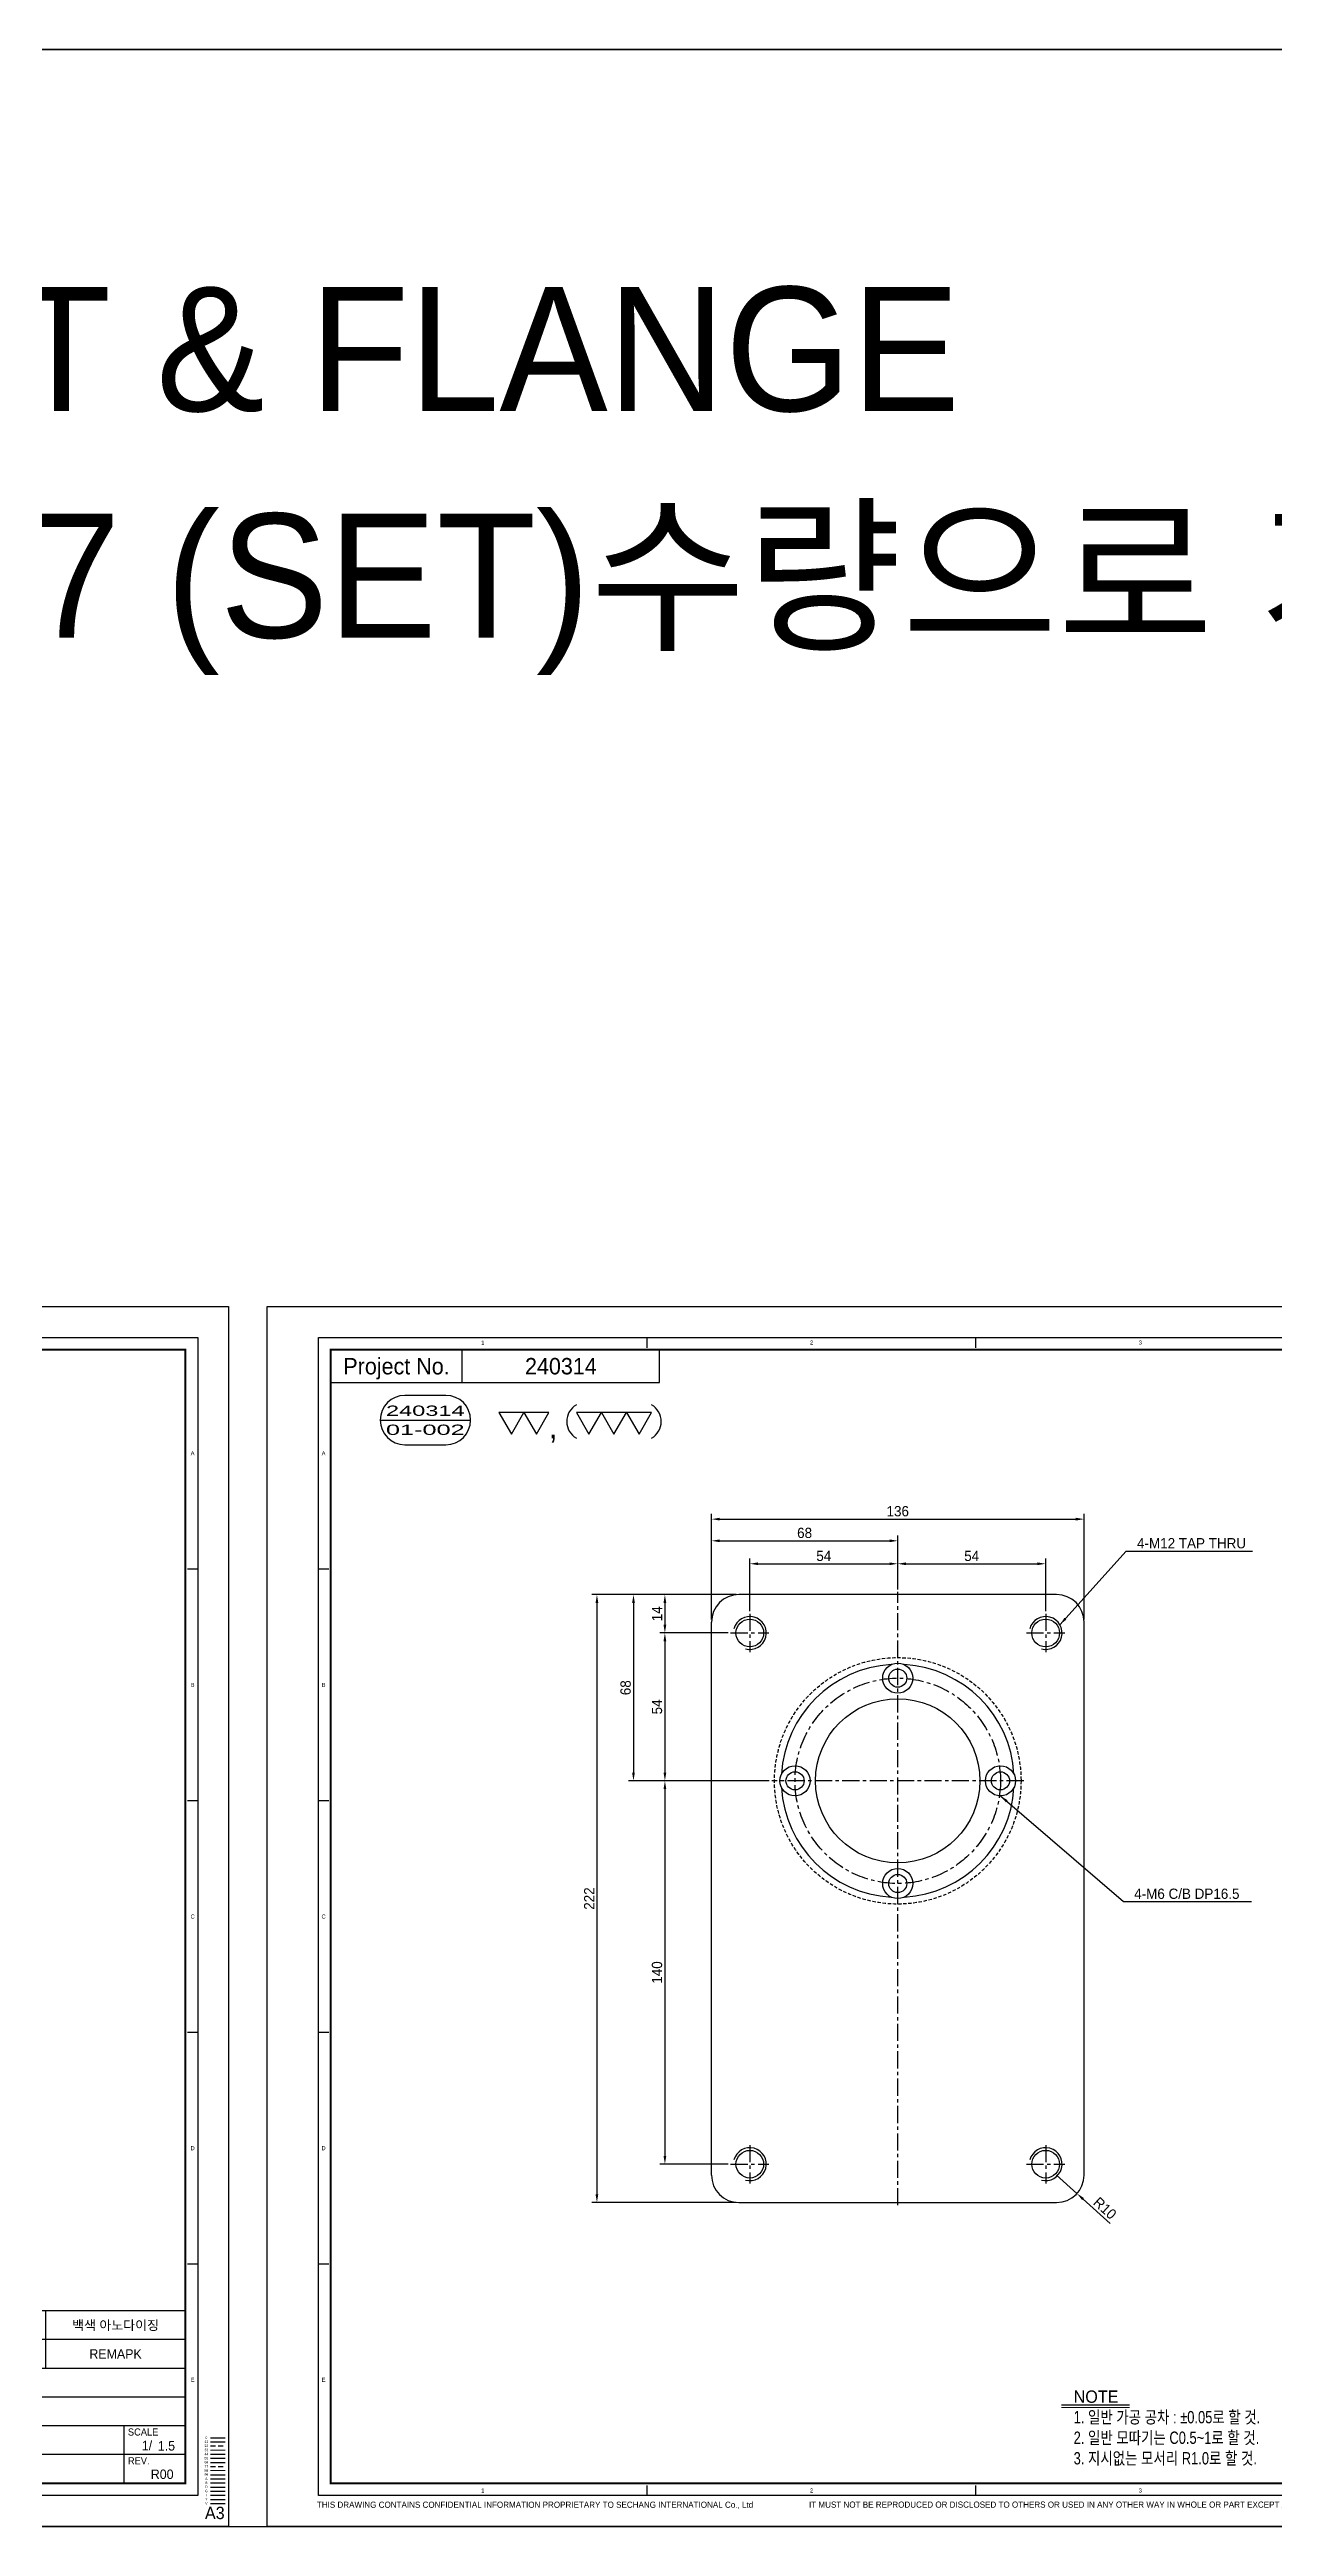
# Model space of a CAD drawing. Header units: inches. Extents: x 0 to 77285, y -118 to 40065.
# Drawn here: x 71910 to 72357, y -118 to 786 of the extents above; entities that cross this region are included whole.
import ezdxf
from ezdxf.enums import TextEntityAlignment as Align

# ---------------------------------------------------------------- set-up
doc = ezdxf.new("R2010")
doc.units = ezdxf.units.IN
doc.header["$LTSCALE"] = 5
doc.header["$MEASUREMENT"] = 0
for name, pattern in [('CENTER', [2, 1.25, -0.25, 0.25, -0.25]), ('HIDDEN', [0.375, 0.25, -0.125]), ('PHANTOM', [2.5, 1.25, -0.25, 0.25, -0.25, 0.25, -0.25])]:
    doc.linetypes.add(name, pattern=pattern)
for name, color, linetype in [('11', 1, 'CENTER'), ('22', 2, 'HIDDEN'), ('44', 4, 'Continuous'), ('55', 5, 'Continuous'), ('66', 6, 'PHANTOM'), ('77', 40, 'HIDDEN'), ('99', 181, 'Continuous'), ('A', 8, 'Continuous'), ('B', 123, 'Continuous'), ('D', 3, 'Continuous'), ('G', 231, 'Continuous'), ('T', 3, 'Continuous'), ('VV', 1, 'Continuous'), ('Y', 60, 'Continuous')]:
    doc.layers.add(name, color=color, linetype=linetype)
doc.layers.add('33', color=3, linetype='PHANTOM', lineweight=9)
doc.layers.add('88', color=35, linetype='Continuous', lineweight=5)
doc.styles.add('SCI', font='')
doc.styles.get('SCI').set_extended_font_data('Gulim')
doc.dimstyles.new('SCH', dxfattribs={"dimtxt": 2.5, "dimasz": 2, "dimexe": 1.25, "dimexo": 0.625, "dimtad": 1, "dimdec": 8, "dimtxsty": 'SCI', "dimcen": 2.5, "dimclrd": 4, "dimclre": 4, "dimclrt": 7, "dimadec": 8, "dimazin": 2, "dimtfac": 1, "dimtdec": 8, "dimtmove": 0, "dimatfit": 3, "dimfxl": 1, "dimarcsym": 0})

# ---------------------------------------------------------------- blocks, each defined once
blk = doc.blocks.new('J2')
for p, q in [((0, 2.25), (-2.6, 2.25)), ((-2.6, 2.25), (-1.3, 0)), ((-1.3, 0), (0, 2.25)), ((2.6, 2.25), (0, 2.25)), ((0, 2.25), (1.3, 0)), ((1.3, 0), (2.6, 2.25))]:
    blk.add_line(p, q)
blk = doc.blocks.new('J3')
for p, q in [((-3.9, 2.25), (-2.6, 0)), ((-1.3, 2.25), (-3.9, 2.25)), ((-2.6, 0), (-1.3, 2.25)), ((-1.3, 2.25), (0, 0)), ((1.3, 2.25), (-1.3, 2.25)), ((0, 0), (1.3, 2.25)), ((1.3, 2.25), (2.6, 0)), ((3.9, 2.25), (1.3, 2.25)), ((2.6, 0), (3.9, 2.25))]:
    blk.add_line(p, q)
blk = doc.blocks.new('A$C645fd8c3')
at = {"linetype": 'Continuous'}
h = blk.add_hatch(dxfattribs=at)
h.set_pattern_fill('ANSI31', color=5, scale=0.563055, style=0)
h.set_pattern_definition([(45, (-482.600826, -378.99261), (-0.04976753, 0.04976753), [])])
h.paths.add_polyline_path([(259.73, -279.27), (259.73, -276.17), (258.74, -276.17), (256.35, -278.56), (253.96, -276.17), (252.97, -276.17), (252.97, -279.27)])
h.paths.add_polyline_path([(252.97, -279.83), (252.97, -282.93), (259.73, -282.93), (259.73, -279.83)])
at = {"color": 2}
for p, q in [((12.5, -289.5), (12.5, -7.5)), ((12.5, -7.5), (412.5, -7.5)), ((92.5, -10), (92.5, -7.5)), ((172.5, -10), (172.5, -7.5)), ((252.5, -10), (252.5, -7.5)), ((332.5, -10), (332.5, -7.5)), ((412.5, -7.5), (412.5, -289.5)), ((15, -63.9), (12.5, -63.9)), ((412.5, -63.9), (410, -63.9)), ((15, -120.3), (12.5, -120.3)), ((412.5, -120.3), (410, -120.3)), ((15, -176.7), (12.5, -176.7)), ((412.5, -176.7), (410, -176.7)), ((15, -233.1), (12.5, -233.1)), ((412.5, -233.1), (410, -233.1)), ((92.5, -289.5), (92.5, -287)), ((172.5, -289.5), (172.5, -287)), ((252.5, -289.5), (252.5, -287)), ((332.5, -289.5), (332.5, -287)), ((412.5, -289.5), (12.5, -289.5))]:
    blk.add_line(p, q, dxfattribs=at)
at = {"color": 40}
for p, q in [((47.5, -18.5), (47.5, -10.5)), ((95.5, -18.5), (95.5, -10.5))]:
    blk.add_line(p, q, dxfattribs=at)
at = {"color": 7, "linetype": 'Continuous'}
blk.add_line((27.52, -27.62), (49.52, -27.62), dxfattribs=at)
for p, q in [((409.5, -244.5), (249.5, -244.5)), ((249.5, -244.5), (249.5, -251.5)), ((249.5, -286.5), (249.5, -251.5)), ((409.5, -251.5), (249.5, -251.5)), ((409.5, -258.5), (249.5, -258.5)), ((316.5, -258.5), (316.5, -286.5)), ((316.5, -261.5), (274.5, -261.5)), ((316.5, -267), (274.5, -267)), ((415.59, -275.4), (419.2, -275.4))]:
    blk.add_line(p, q)
at = {"color": 3}
for p, q in [((263.5, -251.5), (263.5, -244.5)), ((304.5, -251.5), (304.5, -244.5)), ((345.5, -251.5), (345.5, -244.5)), ((355.5, -251.5), (355.5, -244.5)), ((375.5, -251.5), (375.5, -244.5)), ((263.5, -258.5), (263.5, -251.5)), ((304.5, -258.5), (304.5, -251.5)), ((345.5, -258.5), (345.5, -251.5)), ((355.5, -258.5), (355.5, -251.5)), ((375.5, -258.5), (375.5, -251.5)), ((274.5, -258.5), (274.5, -272.5)), ((288.5, -258.5), (288.5, -272.5)), ((302.5, -258.5), (302.5, -272.5)), ((333.5, -258.5), (333.5, -286.5)), ((274.5, -265.5), (249.5, -265.5)), ((409.58, -265.5), (316.5, -265.5)), ((409.5, -272.5), (249.5, -272.5)), ((409.58, -279.5), (316.5, -279.5))]:
    blk.add_line(p, q, dxfattribs=at)
at = {"color": 5, "linetype": 'Continuous'}
for p, q in [((252.97, -276.17), (252.97, -279.27)), ((253.96, -276.17), (252.97, -276.17)), ((253.96, -276.17), (256.35, -278.56)), ((258.74, -276.17), (256.35, -278.56)), ((259.73, -276.17), (258.74, -276.17)), ((259.73, -279.27), (259.73, -276.17)), ((259.73, -279.27), (252.97, -279.27)), ((252.97, -279.83), (252.97, -282.93)), ((259.73, -279.83), (252.97, -279.83)), ((252.97, -282.93), (259.73, -282.93)), ((259.73, -282.93), (259.73, -279.83))]:
    blk.add_line(p, q, dxfattribs=at)
at = {"color": 40, "const_width": 0.5}
blk.add_lwpolyline([(15.5, -286.5), (15.5, -10.5), (409.5, -10.5), (409.5, -286.5)], close=True, dxfattribs=at)
at = {"color": 40}
blk.add_lwpolyline([(15.5, -18.5), (95.5, -18.5)], dxfattribs=at)
blk.add_lwpolyline([(33.52, -21.62, 1), (33.52, -33.62), (43.52, -33.62, 1), (43.52, -21.62)], format="xyb", close=True)
at = {"const_width": 0.257}
blk.add_lwpolyline([(193.31, -268.04), (209.91, -268.04)], dxfattribs=at)
at = {"color": 3}
blk.add_lwpolyline([(193.31, -267.35), (209.91, -267.35)], dxfattribs=at)
for centre, start, end in [((77.61, -27.99), 120, 240), ((91.22, -27.99), 300, 60)]:
    blk.add_arc(centre, 4.69, start, end)
at = {"layer": '11'}
blk.add_line((415.59, -276.4), (419.2, -276.4), dxfattribs=at)
at = {"layer": '22'}
blk.add_line((415.59, -277.4), (419.2, -277.4), dxfattribs=at)
at = {"layer": '33'}
blk.add_line((415.59, -278.4), (419.2, -278.4), dxfattribs=at)
at = {"layer": '44'}
blk.add_line((415.59, -279.4), (419.2, -279.4), dxfattribs=at)
at = {"layer": '55'}
blk.add_line((415.59, -280.4), (419.2, -280.4), dxfattribs=at)
at = {"layer": '66'}
blk.add_line((415.59, -281.4), (419.2, -281.4), dxfattribs=at)
at = {"layer": '77'}
blk.add_line((415.59, -282.4), (419.2, -282.4), dxfattribs=at)
at = {"layer": '88'}
blk.add_line((415.59, -283.4), (419.2, -283.4), dxfattribs=at)
at = {"layer": '99'}
blk.add_line((415.59, -284.4), (419.2, -284.4), dxfattribs=at)
at = {"layer": 'A'}
blk.add_line((415.59, -285.4), (419.2, -285.4), dxfattribs=at)
at = {"layer": 'B'}
blk.add_line((415.59, -286.4), (419.2, -286.4), dxfattribs=at)
at = {"layer": 'D'}
blk.add_line((415.59, -287.4), (419.2, -287.4), dxfattribs=at)
at = {"layer": 'Defpoints', "color": 1}
blk.add_lwpolyline([(0, -297), (0, 0), (420, 0), (420, -297)], close=True, dxfattribs=at)
at = {"layer": 'G'}
blk.add_line((415.59, -288.4), (419.2, -288.4), dxfattribs=at)
at = {"layer": 'T'}
for p, q in [((394.5, -272.5), (394.5, -286.5)), ((415.59, -289.4), (419.2, -289.4))]:
    blk.add_line(p, q, dxfattribs=at)
at = {"layer": 'VV'}
blk.add_line((415.59, -291.4), (419.2, -291.4), dxfattribs=at)
at = {"layer": 'Y'}
blk.add_line((415.59, -290.4), (419.2, -290.4), dxfattribs=at)
at = {"xscale": 2.34375, "yscale": 2.34375, "zscale": 2.34375}
for name, p in [('J2', (62.5, -31.03)), ('J3', (84.42, -31.03))]:
    blk.add_blockref(name, p, dxfattribs=at)
at = {"color": 2, "style": 'SCI'}
for s, p in [('1', (52.5, -8.75)), ('2', (132.5, -8.75)), ('3', (212.5, -8.75)), ('4', (292.5, -8.75)), ('5', (372.5, -8.75)), ('A', (13.75, -35.7)), ('A', (411.25, -35.7)), ('B', (13.75, -92.1)), ('B', (411.25, -92.1)), ('C', (13.75, -148.5)), ('C', (411.25, -148.5)), ('D', (13.75, -204.9)), ('D', (411.25, -204.9)), ('E', (13.75, -261.3)), ('E', (411.25, -261.3)), ('E', (411.25, -261.3)), ('1', (52.5, -288.25)), ('2', (132.5, -288.25)), ('3', (212.5, -288.25)), ('4', (292.5, -288.25)), ('5', (372.5, -288.25))]:
    blk.add_text(s, height=1, dxfattribs=at).set_placement(p, align=Align.MIDDLE_CENTER)
at = {"style": 'SCI'}
for s, height, p in [('Project No.', 4, (31.5, -14.5)), (',', 5.86, (69.61, -29.14)), ('NO.', 2.308, (256.5, -255)), ('DESCRIPTION', 2.3077, (284, -255)), ('DESIGN', 1.731, (281.5, -260)), ('CHECK', 1.731, (295.5, -260)), ('APPROVE', 1.731, (309.5, -260)), ('SPECIFICATION', 2.3077, (325, -255)), ("Q'TY", 2.308, (350.5, -255)), ('MATAL', 2.308, (365.5, -255)), ('REMAPK', 2.308, (392.5, -255)), ('이경중', 2.308, (282, -264.44)), ('-', 2.31, (295.5, -264.25)), ('-', 2.31, (309.5, -264.25)), ('세 창  인 터 내 쇼 날 (주)', 3.0296, (288.44, -277.82)), ('0', 0.6, (414.6, -275.37)), ('Sechang  International  Co.,Ltd.', 2.0198, (288.72, -281.87))]:
    blk.add_text(s, height=height, dxfattribs=at).set_placement(p, align=Align.MIDDLE_CENTER)
for s, height, p in [('CUSTOMER', 1.731, (250.65, -260)), ('Sub Name', 1.731, (317.5, -260)), ('Project No.', 1.7308, (250.5, -267)), ('Project Name', 1.7308, (317.5, -267)), ('DWG. No.', 1.731, (317.5, -274)), ('SCALE', 1.731, (395.5, -274)), ('REF. No.', 1.731, (317.5, -281)), ('REV.', 1.731, (395.5, -281))]:
    blk.add_text(s, height=height, dxfattribs=at).set_placement(p, align=Align.MIDDLE_LEFT)
at = {"color": 40, "style": 'SCI'}
for s, height, p in [('-', 2.31, (295.5, -269.75)), ('-', 2.31, (309.5, -269.75)), ('1/', 2.308, (400.15, -277.29))]:
    blk.add_text(s, height=height, dxfattribs=at).set_placement(p, align=Align.MIDDLE_CENTER)
at = {"color": 3, "linetype": 'Continuous', "style": 'SCI'}
for s, p in [('THIS DRAWING CONTAINS CONFIDENTIAL INFORMATION PROPRIETARY TO SECHANG INTERNATIONAL Co., Ltd  ', (12.11, -292.46)), ('IT MUST NOT BE REPRODUCED OR DISCLOSED TO OTHERS OR USED IN ANY OTHER WAY IN WHOLE OR PART EXCEPT AN AUTHORIZED IN WRITING BY SECHANG INTERNATIONAL Co., Ltd.', (131.88, -292.43))]:
    blk.add_text(s, height=1.5, dxfattribs=at).set_placement(p)
at = {"color": 2, "style": 'SCI'}
blk.add_text('A3', height=3, dxfattribs=at).set_placement((419.05, -296.11), align=Align.BOTTOM_RIGHT)
at = {"color": 40, "insert": (196.28, -263.89), "char_height": 3, "attachment_point": 1, "style": 'SCI'}
blk.add_mtext_dynamic_manual_height_columns('NOTE{\\W0.8;\\P1. 일반 가공 공차 : %%P0.05로 할 것.\\P2. 일반 모따기는 C0.5~1로 할 것.\\P3. 지시없는 모서리 R1.0로 할 것.}', width=205.982, gutter_width=1.29, heights=[0], dxfattribs=at)
at = {"layer": '11', "style": 'SCI'}
blk.add_text('11', height=0.6, dxfattribs=at).set_placement((414.6, -276.37), align=Align.MIDDLE_CENTER)
at = {"layer": '22', "style": 'SCI'}
blk.add_text('22', height=0.6, dxfattribs=at).set_placement((414.6, -277.37), align=Align.MIDDLE_CENTER)
at = {"layer": '33', "style": 'SCI'}
blk.add_text('33', height=0.6, dxfattribs=at).set_placement((414.6, -278.37), align=Align.MIDDLE_CENTER)
at = {"layer": '44', "style": 'SCI'}
blk.add_text('44', height=0.6, dxfattribs=at).set_placement((414.6, -279.37), align=Align.MIDDLE_CENTER)
at = {"layer": '55', "style": 'SCI'}
blk.add_text('55', height=0.6, dxfattribs=at).set_placement((414.6, -280.37), align=Align.MIDDLE_CENTER)
at = {"layer": '66', "style": 'SCI'}
blk.add_text('66', height=0.6, dxfattribs=at).set_placement((414.6, -281.37), align=Align.MIDDLE_CENTER)
at = {"layer": '77', "style": 'SCI'}
blk.add_text('77', height=0.6, dxfattribs=at).set_placement((414.6, -282.37), align=Align.MIDDLE_CENTER)
at = {"layer": '88', "style": 'SCI'}
blk.add_text('88', height=0.6, dxfattribs=at).set_placement((414.6, -283.37), align=Align.MIDDLE_CENTER)
at = {"layer": '99', "style": 'SCI'}
blk.add_text('99', height=0.6, dxfattribs=at).set_placement((414.6, -284.37), align=Align.MIDDLE_CENTER)
at = {"layer": 'A', "style": 'SCI'}
blk.add_text('A', height=0.6, dxfattribs=at).set_placement((414.6, -285.37), align=Align.MIDDLE_CENTER)
at = {"layer": 'B', "style": 'SCI'}
blk.add_text('B', height=0.6, dxfattribs=at).set_placement((414.6, -286.37), align=Align.MIDDLE_CENTER)
at = {"layer": 'D', "style": 'SCI'}
blk.add_text('D', height=0.6, dxfattribs=at).set_placement((414.6, -287.37), align=Align.MIDDLE_CENTER)
at = {"layer": 'G', "style": 'SCI'}
blk.add_text('G', height=0.6, dxfattribs=at).set_placement((414.6, -288.37), align=Align.MIDDLE_CENTER)
at = {"layer": 'T', "style": 'SCI'}
blk.add_text('T', height=0.6, dxfattribs=at).set_placement((414.6, -289.37), align=Align.MIDDLE_CENTER)
at = {"layer": 'VV', "style": 'SCI'}
blk.add_text('V', height=0.6, dxfattribs=at).set_placement((414.6, -291.37), align=Align.MIDDLE_CENTER)
at = {"layer": 'Y', "style": 'SCI'}
blk.add_text('Y', height=0.6, dxfattribs=at).set_placement((414.6, -290.37), align=Align.MIDDLE_CENTER)
blk = doc.blocks.new('A$Ce7cda44c')
for p, q in [((58, 68), (-58, 68)), ((-68, -144), (-68, 58)), ((68, -144), (68, 58)), ((-58, -154), (58, -154))]:
    blk.add_line(p, q)
for centre, radius in [((-54, 54), 5.05), ((54, 54), 5.05), ((0, 37.5), 5.5), ((0, 37.5), 3.3), ((0, 0), 30), ((-37.5, 0), 5.5), ((-37.5, 0), 3.3), ((37.5, 0), 5.5), ((37.5, 0), 3.3), ((0, -37.5), 5.5), ((0, -37.5), 3.3), ((-54, -140), 5.05), ((54, -140), 5.05)]:
    blk.add_circle(centre, radius)
for centre, radius, start, end in [((-58, 58), 10, 90, 180), ((58, 58), 10, 0, 90), ((0, 0), 42.5, 93.28891, 176.71109), ((0, 0), 42.5, 3.28891, 86.71109), ((0, 0), 42.5, 183.28891, 266.71109), ((0, 0), 42.5, 273.28891, 356.71109), ((-58, -144), 10, 180, 270), ((58, -144), 10, 270, 0)]:
    blk.add_arc(centre, radius, start, end)
at = {"layer": '11'}
for p, q in [((0, -155), (0, 69)), ((-54, 61), (-54, 47)), ((54, 61), (54, 47)), ((-61, 54), (-47, 54)), ((47, 54), (61, 54)), ((46, 0), (-46, 0)), ((-54, -133), (-54, -147)), ((54, -133), (54, -147)), ((-61, -140), (-47, -140)), ((47, -140), (61, -140))]:
    blk.add_line(p, q, dxfattribs=at)
blk.add_circle((0, 0), 37.5, dxfattribs=at)
at = {"layer": '22'}
blk.add_circle((0, 0), 45, dxfattribs=at)
at = {"layer": 'T'}
for centre in [(-54, 54), (54, 54), (-54, -140), (54, -140)]:
    blk.add_arc(centre, 6, 255, 165, dxfattribs=at)
blk = doc.blocks.new('*D910')
at = {"color": 4, "lineweight": -2, "transparency": 16777216}
for p, q in [((72165.21, 216.12), (72165.21, 235.33)), ((72219.21, 224.12), (72219.21, 235.33)), ((72168.21, 233.46), (72216.21, 233.46))]:
    blk.add_line(p, q, dxfattribs=at)
at = {"color": 4, "transparency": 16777216}
for points in [[(72168.21, 233.96), (72168.21, 232.96), (72165.21, 233.46)], [(72216.21, 233.96), (72216.21, 232.96), (72219.21, 233.46)]]:
    blk.add_solid(points, dxfattribs=at)
at = {"layer": 'Defpoints', "color": 0, "transparency": 16777216}
for p in [(72219.21, 233.46), (72219.21, 223.19), (72165.21, 215.19)]:
    blk.add_point(p, dxfattribs=at)
at = {"color": 7, "transparency": 16777216, "insert": (72192.21, 236.32), "char_height": 3.75, "attachment_point": 5, "style": 'SCI'}
blk.add_mtext('54', dxfattribs=at)
blk = doc.blocks.new('*D911')
at = {"color": 4, "lineweight": -2, "transparency": 16777216}
for p, q in [((72219.21, 224.12), (72219.21, 235.33)), ((72273.21, 216.12), (72273.21, 235.33)), ((72222.21, 233.46), (72270.21, 233.46))]:
    blk.add_line(p, q, dxfattribs=at)
at = {"color": 4, "transparency": 16777216}
for points in [[(72222.21, 233.96), (72222.21, 232.96), (72219.21, 233.46)], [(72270.21, 233.96), (72270.21, 232.96), (72273.21, 233.46)]]:
    blk.add_solid(points, dxfattribs=at)
at = {"layer": 'Defpoints', "color": 0, "transparency": 16777216}
for p in [(72273.21, 233.46), (72219.21, 223.19), (72273.21, 215.19)]:
    blk.add_point(p, dxfattribs=at)
at = {"color": 7, "transparency": 16777216, "insert": (72246.21, 236.32), "char_height": 3.75, "attachment_point": 5, "style": 'SCI'}
blk.add_mtext('54', dxfattribs=at)
blk = doc.blocks.new('*D912')
at = {"color": 4, "lineweight": -2, "transparency": 16777216}
for p, q in [((72151.21, 213.12), (72151.21, 243.73)), ((72154.21, 241.85), (72216.21, 241.85)), ((72219.21, 224.12), (72219.21, 243.73))]:
    blk.add_line(p, q, dxfattribs=at)
at = {"color": 4, "transparency": 16777216}
for points in [[(72154.21, 242.35), (72154.21, 241.35), (72151.21, 241.85)], [(72216.21, 242.35), (72216.21, 241.35), (72219.21, 241.85)]]:
    blk.add_solid(points, dxfattribs=at)
at = {"layer": 'Defpoints', "color": 0, "transparency": 16777216}
for p in [(72219.21, 241.85), (72219.21, 223.19), (72151.21, 212.19)]:
    blk.add_point(p, dxfattribs=at)
at = {"color": 7, "transparency": 16777216, "insert": (72185.21, 244.71), "char_height": 3.75, "attachment_point": 5, "style": 'SCI'}
blk.add_mtext('68', dxfattribs=at)
blk = doc.blocks.new('*D913')
at = {"color": 4, "lineweight": -2, "transparency": 16777216}
for p, q in [((72151.21, 213.12), (72151.21, 251.64)), ((72154.21, 249.76), (72284.21, 249.76)), ((72287.21, 213.12), (72287.21, 251.64))]:
    blk.add_line(p, q, dxfattribs=at)
at = {"color": 4, "transparency": 16777216}
for points in [[(72154.21, 250.26), (72154.21, 249.26), (72151.21, 249.76)], [(72284.21, 250.26), (72284.21, 249.26), (72287.21, 249.76)]]:
    blk.add_solid(points, dxfattribs=at)
at = {"layer": 'Defpoints', "color": 0, "transparency": 16777216}
for p in [(72287.21, 249.76), (72151.21, 212.19), (72287.21, 212.19)]:
    blk.add_point(p, dxfattribs=at)
at = {"color": 7, "transparency": 16777216, "insert": (72219.21, 252.63), "char_height": 3.75, "attachment_point": 5, "style": 'SCI'}
blk.add_mtext('136', dxfattribs=at)
blk = doc.blocks.new('*D914')
at = {"color": 4, "lineweight": -2, "transparency": 16777216}
for p, q in [((72160.27, 222.19), (72132.34, 222.19)), ((72134.21, 219.19), (72134.21, 211.19)), ((72157.27, 208.19), (72132.34, 208.19))]:
    blk.add_line(p, q, dxfattribs=at)
at = {"color": 4, "transparency": 16777216}
for points in [[(72133.71, 219.19), (72134.71, 219.19), (72134.21, 222.19)], [(72133.71, 211.19), (72134.71, 211.19), (72134.21, 208.19)]]:
    blk.add_solid(points, dxfattribs=at)
at = {"layer": 'Defpoints', "color": 0, "transparency": 16777216}
for p in [(72161.21, 222.19), (72134.21, 208.19), (72158.21, 208.19)]:
    blk.add_point(p, dxfattribs=at)
at = {"color": 7, "transparency": 16777216, "insert": (72131.35, 215.19), "char_height": 3.75, "attachment_point": 5, "rotation": 90, "style": 'SCI'}
blk.add_mtext('14', dxfattribs=at)
blk = doc.blocks.new('*D915')
at = {"color": 4, "lineweight": -2, "transparency": 16777216}
for p, q in [((72160.27, 222.19), (72120.88, 222.19)), ((72122.75, 219.19), (72122.75, 157.19)), ((72172.27, 154.19), (72120.88, 154.19))]:
    blk.add_line(p, q, dxfattribs=at)
at = {"color": 4, "transparency": 16777216}
for points in [[(72122.25, 219.19), (72123.25, 219.19), (72122.75, 222.19)], [(72122.25, 157.19), (72123.25, 157.19), (72122.75, 154.19)]]:
    blk.add_solid(points, dxfattribs=at)
at = {"layer": 'Defpoints', "color": 0, "transparency": 16777216}
for p in [(72161.21, 222.19), (72122.75, 154.19), (72173.21, 154.19)]:
    blk.add_point(p, dxfattribs=at)
at = {"color": 7, "transparency": 16777216, "insert": (72119.89, 188.19), "char_height": 3.75, "attachment_point": 5, "rotation": 90, "style": 'SCI'}
blk.add_mtext('68', dxfattribs=at)
blk = doc.blocks.new('*D916')
at = {"color": 4, "lineweight": -2, "transparency": 16777216}
for p, q in [((72157.27, 208.19), (72132.34, 208.19)), ((72134.21, 205.19), (72134.21, 157.19)), ((72172.27, 154.19), (72132.34, 154.19))]:
    blk.add_line(p, q, dxfattribs=at)
at = {"color": 4, "transparency": 16777216}
for points in [[(72133.71, 205.19), (72134.71, 205.19), (72134.21, 208.19)], [(72133.71, 157.19), (72134.71, 157.19), (72134.21, 154.19)]]:
    blk.add_solid(points, dxfattribs=at)
at = {"layer": 'Defpoints', "color": 0, "transparency": 16777216}
for p in [(72158.21, 208.19), (72134.21, 154.19), (72173.21, 154.19)]:
    blk.add_point(p, dxfattribs=at)
at = {"color": 7, "transparency": 16777216, "insert": (72131.35, 181.19), "char_height": 3.75, "attachment_point": 5, "rotation": 90, "style": 'SCI'}
blk.add_mtext('54', dxfattribs=at)
blk = doc.blocks.new('*D917')
at = {"color": 4, "lineweight": -2, "transparency": 16777216}
for p, q in [((72172.27, 154.19), (72132.34, 154.19)), ((72134.21, 151.19), (72134.21, 17.19)), ((72157.27, 14.19), (72132.34, 14.19))]:
    blk.add_line(p, q, dxfattribs=at)
at = {"color": 4, "transparency": 16777216}
for points in [[(72133.71, 151.19), (72134.71, 151.19), (72134.21, 154.19)], [(72133.71, 17.19), (72134.71, 17.19), (72134.21, 14.19)]]:
    blk.add_solid(points, dxfattribs=at)
at = {"layer": 'Defpoints', "color": 0, "transparency": 16777216}
for p in [(72173.21, 154.19), (72134.21, 14.19), (72158.21, 14.19)]:
    blk.add_point(p, dxfattribs=at)
at = {"color": 7, "transparency": 16777216, "insert": (72131.35, 84.19), "char_height": 3.75, "attachment_point": 5, "rotation": 90, "style": 'SCI'}
blk.add_mtext('140', dxfattribs=at)
blk = doc.blocks.new('*D918')
at = {"color": 4, "lineweight": -2, "transparency": 16777216}
for p, q in [((72160.27, 222.19), (72107.53, 222.19)), ((72109.4, 219.19), (72109.4, 3.19)), ((72160.27, 0.19), (72107.53, 0.19))]:
    blk.add_line(p, q, dxfattribs=at)
at = {"color": 4, "transparency": 16777216}
for points in [[(72108.9, 219.19), (72109.9, 219.19), (72109.4, 222.19)], [(72108.9, 3.19), (72109.9, 3.19), (72109.4, 0.19)]]:
    blk.add_solid(points, dxfattribs=at)
at = {"layer": 'Defpoints', "color": 0, "transparency": 16777216}
for p in [(72161.21, 222.19), (72109.4, 0.19), (72161.21, 0.19)]:
    blk.add_point(p, dxfattribs=at)
at = {"color": 7, "transparency": 16777216, "insert": (72106.58, 111.19), "char_height": 3.75, "attachment_point": 5, "rotation": 90, "style": 'SCI'}
blk.add_mtext('222', dxfattribs=at)
blk = doc.blocks.new('*D927')
at = {"color": 4, "lineweight": -2, "transparency": 16777216}
for p, q in [((72277.21, 10.19), (72284.62, 3.47)), ((72296.75, -7.51), (72286.85, 1.46))]:
    blk.add_line(p, q, dxfattribs=at)
at = {"color": 4, "transparency": 16777216}
blk.add_solid([(72287.18, 1.83), (72286.51, 1.09), (72284.62, 3.47)], dxfattribs=at)
at = {"layer": 'Defpoints', "color": 0, "transparency": 16777216}
for p in [(72277.21, 10.19), (72284.62, 3.47)]:
    blk.add_point(p, dxfattribs=at)
at = {"color": 7, "transparency": 16777216, "insert": (72294.84, -1.9), "char_height": 3.75, "attachment_point": 5, "rotation": 317.83946, "style": 'SCI'}
blk.add_mtext('R10', dxfattribs=at)

msp = doc.modelspace()

# ---------------------------------------------------------------- linework, layer by layer
for points in [[(71277.07583024, 786.47465905), (74672.72150039, 786.47465905), (74672.72150039, 1691.07431801), (71277.07583024, 1691.07431801)], [(71277.07583024, -118.1249999), (74672.72150039, -118.1249999), (74672.72150039, 786.47465905), (71277.07583024, 786.47465905)]]:
    msp.add_lwpolyline(points, close=True)
at = {"layer": 'Defpoints'}
for p, q in [((71974.93503237, 786.47465905), (71988.99753237, 786.47465905)), ((71974.93503237, -118.1249999), (71988.99753237, -118.1249999))]:
    msp.add_line(p, q, dxfattribs=at)

# ---------------------------------------------------------------- block references
at = {"color": 3, "xscale": 1.5, "yscale": 1.5, "zscale": 1.5}
for p in [(71344.93503237, 327.3750001), (71988.99753237, 327.3750001)]:
    msp.add_blockref('A$C645fd8c3', p, dxfattribs=at)
msp.add_blockref('A$Ce7cda44c', (72219.21085494, 154.18555086))

# ---------------------------------------------------------------- texts
at = {"style": 'SCI'}
for s, p in [('365 - SHAFT & FLANGE', (71585.91585834, 677.1018798)), ('도면 수량 X 7 (SET)수량으로 가공 제작 납품 할 것.', (71585.91585834, 594.31626271))]:
    msp.add_text(s, height=45.3459121798, dxfattribs=at).set_placement(p, align=Align.MIDDLE_LEFT)
for s, height, p in [('240314', 6, (72096.24753237, 305.6250001)), ('백색 아노다이징', 3.461538462, (71933.68503237, -44.6249999))]:
    msp.add_text(s, height=height, dxfattribs=at).set_placement(p, align=Align.MIDDLE_CENTER)
for s, width, p, p2 in [('240314', 1.63101, (72032.38229089, 287.48822553), (72061.11500052, 287.48822553)), ('01-002', 1.60732, (72032.38229089, 280.52968319), (72061.11500052, 280.52968319))]:
    msp.add_text(s, height=3.75, dxfattribs=dict(at, width=width)).set_placement(p, p2, align=Align.FIT)
at = {"color": 40, "style": 'SCI'}
msp.add_text('1.5', height=3.461538462, dxfattribs=at).set_placement((71949.12094178, -88.67307682), align=Align.MIDDLE_LEFT)
msp.add_text('R00', height=3.461538462, dxfattribs=at).set_placement((71950.70426314, -99.05769221), align=Align.MIDDLE_CENTER)
at = {"color": 7, "char_height": 3.75, "attachment_point": 7, "style": 'SCI'}
for s, insert in [('4-M12 TAP THRU', (72306.55727803, 239.03754052)), ('4-M6 C/B DP16.5', (72305.52129251, 111.0175283))]:
    msp.add_mtext(s, dxfattribs=dict(at, insert=insert))

# ---------------------------------------------------------------- dimensions: what is measured, and where the dimension line sits
for base, p1, p2, picture, middle in [((72287.2108549371, 249.7639268174), (72151.2108549371, 212.1855508558), (72287.2108549371, 212.1855508558), '*D913', (72219.2108549371, 252.6288569106)), ((72219.210854938, 241.8538381741), (72151.2108549371, 212.1855508558), (72219.210854938, 223.1855508558), '*D912', (72185.2108549376, 244.7137749251)), ((72219.210854938, 233.459204442), (72165.210854938, 215.1855508558), (72219.210854938, 223.1855508558), '*D910', (72192.210854938, 236.3216378642)), ((72273.210854938, 233.459204442), (72219.210854938, 223.1855508558), (72273.210854938, 215.1855508558), '*D911', (72246.210854938, 236.3216378642))]:
    dim = msp.add_linear_dim(base=base, p1=p1, p2=p2, dimstyle='SCH', override={"dimscale": 1.5})
    dim.commit()
    dim.dimension.update_dxf_attribs({"geometry": picture, "text_midpoint": middle})
for base, p1, p2, picture, middle in [((72109.4006792555, 0.1855508558), (72161.2108549371, 222.1855508558), (72161.2108549371, 0.1855508558), '*D918', (72106.5831859133, 111.1855508557)), ((72122.7519228959, 154.1855508558), (72161.2108549371, 222.1855508558), (72173.210854938, 154.1855508558), '*D915', (72119.8919861449, 188.1855508557)), ((72134.2104614991, 208.1855508558), (72161.2108549371, 222.1855508558), (72158.210854938, 208.1855508558), '*D914', (72131.3455314059, 215.1855508557)), ((72134.2104614992, 154.1855508558), (72158.210854938, 208.1855508558), (72173.210854938, 154.1855508558), '*D916', (72131.3480280771, 181.1855508557)), ((72134.2104614993, 14.1855508558), (72173.210854938, 154.1855508558), (72158.210854938, 14.1855508558), '*D917', (72131.345531406, 84.1855508557))]:
    dim = msp.add_linear_dim(base=base, p1=p1, p2=p2, angle=90, dimstyle='SCH', override={"dimscale": 1.5})
    dim.commit()
    dim.dimension.update_dxf_attribs({"geometry": picture, "text_midpoint": middle})
dim = msp.add_radius_dim(center=(72277.2108549371, 10.1855508558), mpoint=(72284.6235255324, 3.4734487525), dimstyle='SCH', override={"dimscale": 1.5})
dim.commit()
dim.dimension.update_dxf_attribs({"geometry": '*D927', "text_midpoint": (72294.8350512624, -1.9047122184)})

# ---------------------------------------------------------------- leaders
at = {"annotation_type": 0, "has_hookline": 1, "hookline_direction": 0}
for points, text_width in [([(72278.40700736, 211.18555086), (72302.61977803, 238.10004052), (72305.61977803, 238.10004052)], 42.17876165), ([(72256.71085494, 148.68555086), (72301.58379251, 110.0800283), (72304.58379251, 110.0800283)], 42.84786951)]:
    msp.add_leader(points, dimstyle='SCH', override={"dimscale": 1.5, "dimgap": 0.625, "dimtad": 1}, dxfattribs=dict(at, text_width=text_width))

doc.saveas('drawing.dxf')
